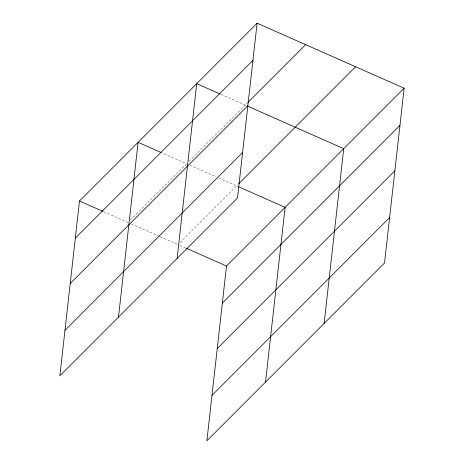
<?xml version="1.0" encoding="UTF-8"?>
<svg xmlns="http://www.w3.org/2000/svg" width="464" height="464" viewBox="0 0 464 464"><rect width="100%" height="100%" fill="white"/><g stroke="black" fill="none" stroke-linecap="round" stroke-linejoin="round"><path stroke-width="0.35" stroke-dasharray="2.32 1.74" d="M130.546 219.913L186.615 163.786L161.698 152.766M189.161 161.234L247.277 103.06M180.02 242.527L237.62 184.869M220.968 94.383L246.546 105.693M189.904 165.242L216.212 176.877M218.84 178.037L237.91 186.47M103.739 211.735L128 222.465M131.289 223.915L159.57 236.425M160.225 236.715L177.329 244.279M179.951 245.439L186.505 248.339"/><path stroke-width="0.7" d="M257.102 23.2L79.483 201.005L59.873 375.782L237.498 197.977L257.102 23.2L404.127 88.218L384.517 262.995L206.898 440.8L226.502 266.023L404.127 88.218M118.494 317.109L138.098 142.332L161.043 152.476M177.109 258.431L196.713 83.653L220.313 94.093M265.512 382.121L285.116 207.35L238.566 186.76M324.127 323.449L343.731 148.671L247.857 106.273M75.319 238.125L252.938 60.32M247.788 102.55L305.619 44.654M70.221 283.556L247.846 105.746M64.972 330.356L242.597 152.552M238.641 183.848L355.61 66.764M222.337 303.143L399.962 125.338M217.245 348.568L394.864 170.764M211.99 395.374L389.615 217.564M79.483 201.005L103.083 211.445M186.505 248.339L226.502 266.023"/></g></svg>
